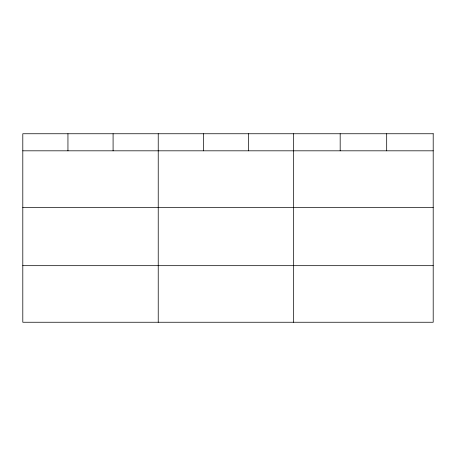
<?xml version="1.0" encoding="UTF-8"?>
<svg xmlns="http://www.w3.org/2000/svg" width="456" height="456" viewBox="0 0 456 456"><rect width="100%" height="100%" fill="white"/><g stroke="black" fill="none" stroke-linecap="round" stroke-linejoin="round"><path stroke-width="0.68" d="M22.8 150.816L433.2 150.816M22.8 207.389L433.2 207.389M22.8 265.677L433.2 265.677M386.688 133.75L386.688 150.816M340.176 133.75L340.176 150.816M293.664 133.75L293.664 322.25M248.52 133.75L248.52 150.816M203.376 133.75L203.376 150.816M158.232 133.75L158.232 322.25M113.088 133.75L113.088 150.816M67.944 133.75L67.944 150.816M433.2 133.75L22.8 133.75L22.8 322.25L433.2 322.25L433.2 133.75"/></g></svg>
